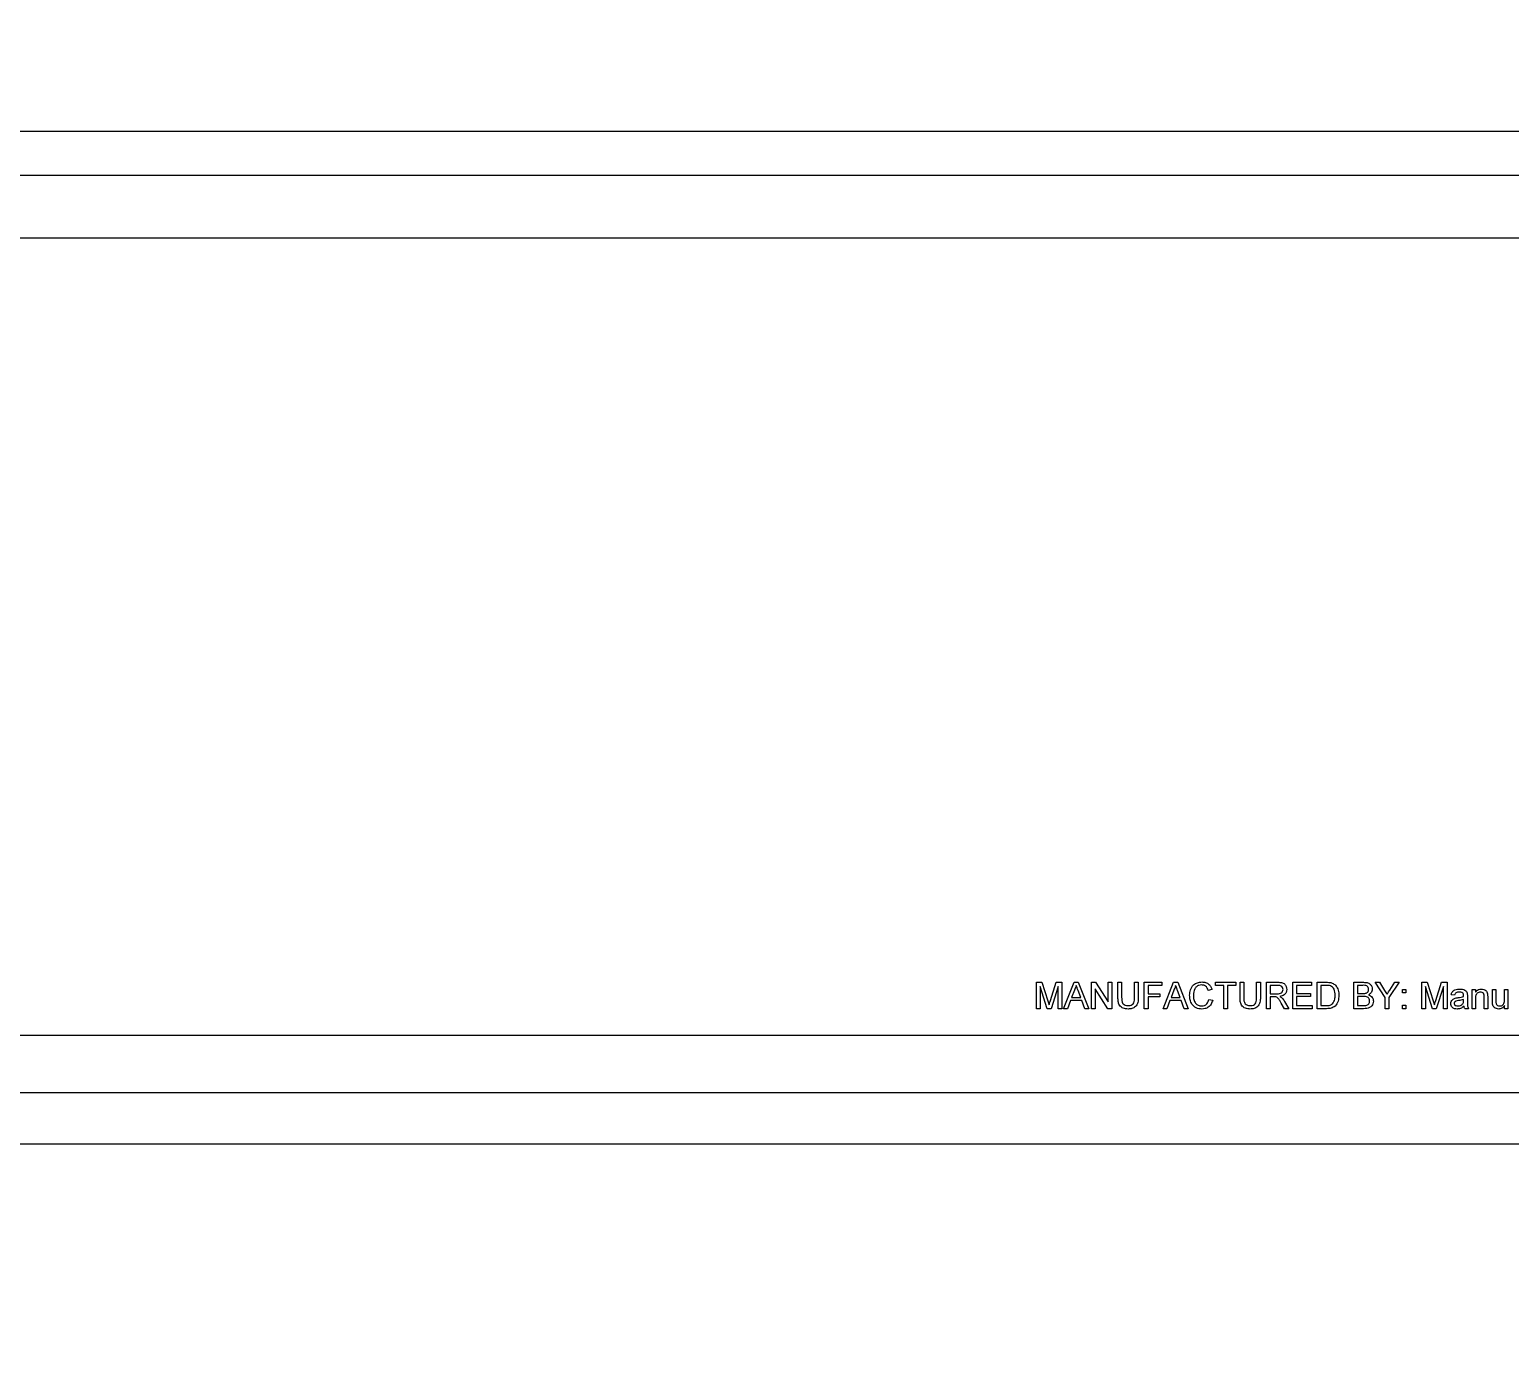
# Model space of a CAD drawing. Header units: inches. Extents: x 0.2 to 38.3, y 0.1 to 29.6.
# Drawn here: x 31.232 to 34.036, y 7.389 to 9.921 of the extents above; entities that cross this region are included whole.
import ezdxf

# ---------------------------------------------------------------- set-up
doc = ezdxf.new("R2010")
doc.units = ezdxf.units.IN
doc.header["$LTSCALE"] = 3.5
doc.header["$MEASUREMENT"] = 0
doc.styles.add('SLDTEXTSTYLE0', font='TXT', dxfattribs={"width": 0.75})
doc.dimstyles.new('SLDDIMSTYLE0', dxfattribs={"dimtxt": 0.401042, "dimasz": 0.385, "dimexe": 0, "dimexo": 0.0625, "dimgap": 0.10026, "dimtad": 0, "dimtih": 1, "dimtoh": 1, "dimrnd": 1e-09, "dimzin": 12, "dimdsep": 46, "dimtxsty": 'SLDTEXTSTYLE0', "dimsah": 1, "dimcen": 0.09, "dimadec": 0, "dimazin": 3, "dimtfac": 1, "dimtofl": 0, "dimtmove": 0, "dimatfit": 3, "dimfxl": 1, "dimfrac": 2, "dimtolj": 1, "dimtzin": 12, "dimarcsym": 0})
doc.dimstyles.new('SLDDIMSTYLE3', dxfattribs={"dimtxt": 0.401042, "dimasz": 0.385, "dimexe": 0, "dimexo": 0.0625, "dimgap": 0.10026, "dimtad": 0, "dimtih": 1, "dimtoh": 1, "dimrnd": 1e-09, "dimdsep": 46, "dimtxsty": 'SLDTEXTSTYLE0', "dimsah": 1, "dimcen": 0, "dimadec": 0, "dimazin": 2, "dimtfac": 1, "dimtofl": 0, "dimtmove": 0, "dimatfit": 3, "dimfxl": 1, "dimfrac": 2, "dimtolj": 1, "dimtzin": 12, "dimarcsym": 0})

# ---------------------------------------------------------------- blocks, each defined once
blk = doc.blocks.new('_D_6')
at = {"color": 7, "linetype": 'Continuous', "lineweight": 0}
for p, q in [((35.2954, 8.6546), (33.9297, 6.2892)), ((31.4177, 6.3404), (31.2957, 6.3404)), ((31.2957, 6.3404), (31.2957, 5.7032)), ((33.1608, 6.3404), (33.2828, 6.3404)), ((33.2828, 6.3404), (33.2828, 5.7032)), ((33.9297, 6.2892), (33.4047, 6.2892)), ((31.2957, 5.7032), (31.4177, 5.7032)), ((33.2828, 5.7032), (33.1608, 5.7032))]:
    blk.add_line(p, q, dxfattribs=at)
blk.add_solid([(35.2954, 8.6546), (35.0575, 8.3475), (35.1484, 8.295)], dxfattribs=at)
at = {"color": 7, "linetype": 'Continuous', "lineweight": 0, "char_height": 0.40104, "attachment_point": 1, "style": 'SLDTEXTSTYLE0'}
for s, insert in [('%%c', (31.2517, 6.9387)), ('0.28in', (31.8571, 6.9387)), ('7.1mm', (31.4177, 6.2202))]:
    blk.add_mtext(s, dxfattribs=dict(at, insert=insert))
blk = doc.blocks.new('_D_7')
at = {"color": 7, "linetype": 'Continuous', "lineweight": 0}
for p, q in [((27.0918, 8.5333), (27.0918, 12.3711)), ((35.3657, 8.9513), (35.3657, 12.3711)), ((27.0918, 12.1261), (29.7669, 12.1261)), ((30.24, 12.1261), (30.118, 12.1261)), ((30.118, 12.1261), (30.118, 11.4889)), ((32.5757, 12.1261), (32.6977, 12.1261)), ((32.6977, 12.1261), (32.6977, 11.4889)), ((35.3657, 12.1261), (33.0488, 12.1261)), ((30.118, 11.4889), (30.24, 11.4889)), ((32.6977, 11.4889), (32.5757, 11.4889))]:
    blk.add_line(p, q, dxfattribs=at)
for points in [[(27.0918, 12.1261), (27.4768, 12.0736), (27.4768, 12.1786)], [(35.3657, 12.1261), (34.9807, 12.1786), (34.9807, 12.0736)]]:
    blk.add_solid(points, dxfattribs=at)
at = {"color": 7, "linetype": 'Continuous', "lineweight": 0, "char_height": 0.40104, "attachment_point": 1, "style": 'SLDTEXTSTYLE0'}
for s, insert in [('8.27in', (30.673, 12.7244)), ('210.2mm', (30.24, 12.0059))]:
    blk.add_mtext(s, dxfattribs=dict(at, insert=insert))

msp = doc.modelspace()

# ---------------------------------------------------------------- linework, layer by layer
at = {"color": 7, "linetype": 'Continuous', "lineweight": 15}
for p, q in [((35.0959, 9.7283), (28.2675, 9.7283)), ((35.1867, 9.6447), (28.1767, 9.6447)), ((35.488, 9.5263), (27.8754, 9.5263)), ((33.1396, 8.1163), (33.1502, 8.1163)), ((33.1396, 8.0663), (33.1396, 8.1163)), ((33.1467, 8.1086), (33.1467, 8.0663)), ((33.1599, 8.0663), (33.1467, 8.1086)), ((33.1502, 8.1163), (33.1614, 8.0812)), ((33.1661, 8.0818), (33.1772, 8.1163)), ((33.1806, 8.1086), (33.1673, 8.0663)), ((33.1772, 8.1163), (33.1877, 8.1163)), ((33.1806, 8.0663), (33.1806, 8.1086)), ((33.1877, 8.1163), (33.1877, 8.0663)), ((33.1911, 8.0663), (33.2109, 8.1163)), ((33.2109, 8.1163), (33.2189, 8.1163)), ((33.2189, 8.1163), (33.2388, 8.0663)), ((33.2441, 8.1163), (33.2515, 8.1163)), ((33.2441, 8.0663), (33.2441, 8.1163)), ((33.2515, 8.1163), (33.2755, 8.079)), ((33.2755, 8.1163), (33.2826, 8.1163)), ((33.2755, 8.079), (33.2755, 8.1163)), ((33.2826, 8.1163), (33.2826, 8.0663)), ((33.2941, 8.1163), (33.3011, 8.1163)), ((33.2941, 8.0875), (33.2941, 8.1163)), ((33.3011, 8.1163), (33.3011, 8.0879)), ((33.3255, 8.1163), (33.3326, 8.1163)), ((33.3255, 8.0879), (33.3255, 8.1163)), ((33.3326, 8.1163), (33.3326, 8.0875)), ((33.3441, 8.1163), (33.3774, 8.1163)), ((33.3441, 8.0663), (33.3441, 8.1163)), ((33.3511, 8.1105), (33.3511, 8.0945)), ((33.3774, 8.1105), (33.3511, 8.1105)), ((33.3774, 8.1163), (33.3774, 8.1105)), ((33.3796, 8.0663), (33.3994, 8.1163)), ((33.3994, 8.1163), (33.4074, 8.1163)), ((33.4074, 8.1163), (33.4272, 8.0663)), ((33.4787, 8.1163), (33.5178, 8.1163)), ((33.4787, 8.1105), (33.4787, 8.1163)), ((33.4947, 8.1105), (33.4787, 8.1105)), ((33.4947, 8.0663), (33.4947, 8.1105)), ((33.5018, 8.1105), (33.5018, 8.0663)), ((33.5178, 8.1105), (33.5018, 8.1105)), ((33.5178, 8.1163), (33.5178, 8.1105)), ((33.5255, 8.1163), (33.5326, 8.1163)), ((33.5255, 8.0875), (33.5255, 8.1163)), ((33.5326, 8.1163), (33.5326, 8.0879)), ((33.5569, 8.1163), (33.564, 8.1163)), ((33.5569, 8.0879), (33.5569, 8.1163)), ((33.564, 8.1163), (33.564, 8.0875)), ((33.5755, 8.1163), (33.5972, 8.1163)), ((33.5755, 8.0663), (33.5755, 8.1163)), ((33.5975, 8.1105), (33.5826, 8.1105)), ((33.5826, 8.1105), (33.5826, 8.0945)), ((33.6255, 8.1163), (33.6608, 8.1163)), ((33.6255, 8.0663), (33.6255, 8.1163)), ((33.6326, 8.1105), (33.6326, 8.0951)), ((33.6608, 8.1105), (33.6326, 8.1105)), ((33.6608, 8.1163), (33.6608, 8.1105)), ((33.6717, 8.1163), (33.6888, 8.1163)), ((33.6717, 8.0663), (33.6717, 8.1163)), ((33.6787, 8.1105), (33.6787, 8.0721)), ((33.6888, 8.1105), (33.6787, 8.1105)), ((33.7409, 8.1163), (33.7596, 8.1163)), ((33.7409, 8.0663), (33.7409, 8.1163)), ((33.7575, 8.1105), (33.7479, 8.1105)), ((33.7479, 8.1105), (33.7479, 8.0951)), ((33.7813, 8.1163), (33.7897, 8.1163)), ((33.8006, 8.0875), (33.7813, 8.1163)), ((33.7897, 8.1163), (33.7994, 8.101)), ((33.8269, 8.1163), (33.8076, 8.0875)), ((33.8092, 8.1016), (33.8185, 8.1163)), ((33.8185, 8.1163), (33.8269, 8.1163)), ((33.8697, 8.1163), (33.8803, 8.1163)), ((33.8697, 8.0663), (33.8697, 8.1163)), ((33.8768, 8.1086), (33.8768, 8.0663)), ((33.89, 8.0663), (33.8768, 8.1086)), ((33.8803, 8.1163), (33.8915, 8.0812)), ((33.8962, 8.0818), (33.9073, 8.1163)), ((33.9108, 8.1086), (33.8974, 8.0663)), ((33.9073, 8.1163), (33.9178, 8.1163)), ((33.9108, 8.0663), (33.9108, 8.1086)), ((33.9178, 8.1163), (33.9178, 8.0663)), ((33.2043, 8.0817), (33.1986, 8.0663)), ((33.2256, 8.0817), (33.2043, 8.0817)), ((33.2115, 8.1013), (33.2064, 8.0875)), ((33.2064, 8.0875), (33.2235, 8.0875)), ((33.2235, 8.0875), (33.2186, 8.1006)), ((33.2313, 8.0663), (33.2256, 8.0817)), ((33.2511, 8.1036), (33.2511, 8.0663)), ((33.2751, 8.0663), (33.2511, 8.1036)), ((33.3511, 8.0945), (33.3736, 8.0945)), ((33.3511, 8.0887), (33.3511, 8.0663)), ((33.3736, 8.0887), (33.3511, 8.0887)), ((33.3736, 8.0945), (33.3736, 8.0887)), ((33.3927, 8.0817), (33.387, 8.0663)), ((33.414, 8.0817), (33.3927, 8.0817)), ((33.4, 8.1013), (33.3949, 8.0875)), ((33.3949, 8.0875), (33.4119, 8.0875)), ((33.4119, 8.0875), (33.4071, 8.1006)), ((33.4197, 8.0663), (33.414, 8.0817)), ((33.4723, 8.1024), (33.4652, 8.1009)), ((33.4665, 8.0839), (33.4736, 8.0823)), ((33.5826, 8.0945), (33.5959, 8.0945)), ((33.5826, 8.0887), (33.5826, 8.0663)), ((33.5898, 8.0887), (33.5826, 8.0887)), ((33.61, 8.0663), (33.6037, 8.0769)), ((33.6099, 8.0801), (33.6181, 8.0663)), ((33.6326, 8.0951), (33.6588, 8.0951)), ((33.6326, 8.0894), (33.6326, 8.0721)), ((33.6588, 8.0894), (33.6326, 8.0894)), ((33.6588, 8.0951), (33.6588, 8.0894)), ((33.7479, 8.0951), (33.7582, 8.0951)), ((33.759, 8.0894), (33.7479, 8.0894)), ((33.7479, 8.0894), (33.7479, 8.0721)), ((33.8006, 8.0663), (33.8006, 8.0875)), ((33.8076, 8.0875), (33.8076, 8.0663)), ((33.8332, 8.1028), (33.8396, 8.1028)), ((33.8332, 8.0964), (33.8332, 8.1028)), ((33.8396, 8.0964), (33.8332, 8.0964)), ((33.8396, 8.1028), (33.8396, 8.0964)), ((33.9319, 8.0919), (33.9255, 8.0926)), ((33.9492, 8.0817), (33.9492, 8.0836)), ((33.9563, 8.09), (33.9563, 8.0822)), ((33.9652, 8.1028), (33.9717, 8.1028)), ((33.9652, 8.0663), (33.9652, 8.1028)), ((33.9717, 8.1028), (33.9717, 8.0977)), ((33.9717, 8.0859), (33.9717, 8.0663)), ((33.9883, 8.0663), (33.9883, 8.0881)), ((33.9947, 8.0887), (33.9947, 8.0663)), ((34.0037, 8.1028), (34.0101, 8.1028)), ((34.0037, 8.0803), (34.0037, 8.1028)), ((34.0101, 8.1028), (34.0101, 8.083)), ((34.0268, 8.1028), (34.0332, 8.1028)), ((34.0268, 8.0836), (34.0268, 8.1028)), ((34.0332, 8.1028), (34.0332, 8.0663)), ((33.1467, 8.0663), (33.1396, 8.0663)), ((33.1673, 8.0663), (33.1599, 8.0663)), ((33.1877, 8.0663), (33.1806, 8.0663)), ((33.1986, 8.0663), (33.1911, 8.0663)), ((33.2388, 8.0663), (33.2313, 8.0663)), ((33.2511, 8.0663), (33.2441, 8.0663)), ((33.2826, 8.0663), (33.2751, 8.0663)), ((33.3511, 8.0663), (33.3441, 8.0663)), ((33.387, 8.0663), (33.3796, 8.0663)), ((33.4272, 8.0663), (33.4197, 8.0663)), ((33.5018, 8.0663), (33.4947, 8.0663)), ((33.5826, 8.0663), (33.5755, 8.0663)), ((33.6181, 8.0663), (33.61, 8.0663)), ((33.662, 8.0663), (33.6255, 8.0663)), ((33.6326, 8.0721), (33.662, 8.0721)), ((33.662, 8.0721), (33.662, 8.0663)), ((33.6896, 8.0663), (33.6717, 8.0663)), ((33.6787, 8.0721), (33.689, 8.0721)), ((33.7597, 8.0663), (33.7409, 8.0663)), ((33.7479, 8.0721), (33.7598, 8.0721)), ((33.8076, 8.0663), (33.8006, 8.0663)), ((33.8332, 8.0727), (33.8396, 8.0727)), ((33.8332, 8.0663), (33.8332, 8.0727)), ((33.8396, 8.0663), (33.8332, 8.0663)), ((33.8396, 8.0727), (33.8396, 8.0663)), ((33.8768, 8.0663), (33.8697, 8.0663)), ((33.8974, 8.0663), (33.89, 8.0663)), ((33.9178, 8.0663), (33.9108, 8.0663)), ((33.9582, 8.0663), (33.9518, 8.0663)), ((33.9717, 8.0663), (33.9652, 8.0663)), ((33.9947, 8.0663), (33.9883, 8.0663)), ((34.0268, 8.0663), (34.0268, 8.0723)), ((34.0332, 8.0663), (34.0268, 8.0663)), ((27.8622, 8.0163), (35.5012, 8.0163)), ((28.2732, 7.9074), (35.0902, 7.9074)), ((28.2732, 7.8103), (35.0902, 7.8103))]:
    msp.add_line(p, q, dxfattribs=at)
for points, knots in [([(33.2149, 8.1105), (33.2144, 8.1087), (33.2136, 8.1056), (33.2121, 8.1026), (33.2115, 8.1013)], [0, 0, 0, 0, 0.559913, 1, 1, 1, 1]), ([(33.2186, 8.1006), (33.2179, 8.1024), (33.2167, 8.1058), (33.2155, 8.1091), (33.2149, 8.1105)], [0, 0, 0, 0, 0.56, 1, 1, 1, 1]), ([(33.4034, 8.1105), (33.4029, 8.1087), (33.4021, 8.1056), (33.4006, 8.1026), (33.4, 8.1013)], [0, 0, 0, 0, 0.559913, 1, 1, 1, 1]), ([(33.4071, 8.1006), (33.4064, 8.1024), (33.4051, 8.1058), (33.4039, 8.1091), (33.4034, 8.1105)], [0, 0, 0, 0, 0.56, 1, 1, 1, 1]), ([(33.43, 8.0917), (33.4303, 8.0953), (33.4308, 8.1025), (33.4364, 8.1113), (33.4445, 8.1162), (33.4502, 8.1167), (33.453, 8.1169)], [0, 0, 0, 0, 0.280492, 0.55957, 0.779614, 1, 1, 1, 1]), ([(33.4527, 8.1112), (33.4509, 8.111), (33.4474, 8.1108), (33.4427, 8.1081), (33.4378, 8.102), (33.4374, 8.0959), (33.437, 8.0917)], [0, 0, 0, 0, 0.1872249, 0.3739085, 0.5607374, 1, 1, 1, 1]), ([(33.4652, 8.1009), (33.4647, 8.1025), (33.4636, 8.1056), (33.4605, 8.1091), (33.4566, 8.1109), (33.454, 8.1111), (33.4527, 8.1112)], [0, 0, 0, 0, 0.2805538, 0.5597377, 0.7796598, 1, 1, 1, 1]), ([(33.453, 8.1169), (33.4555, 8.1168), (33.4604, 8.1164), (33.4664, 8.1128), (33.4704, 8.1079), (33.4717, 8.1042), (33.4723, 8.1024)], [0, 0, 0, 0, 0.280082, 0.559448, 0.779549, 1, 1, 1, 1]), ([(33.5972, 8.1163), (33.5995, 8.1163), (33.6041, 8.1162), (33.6102, 8.1135), (33.6134, 8.1082), (33.6138, 8.1046), (33.614, 8.1028)], [0, 0, 0, 0, 0.281672, 0.559203, 0.779411, 1, 1, 1, 1]), ([(33.6069, 8.1027), (33.6068, 8.104), (33.6065, 8.1066), (33.603, 8.1102), (33.5996, 8.1104), (33.5975, 8.1105)], [0, 0, 0, 0, 0.280404, 0.559974, 1, 1, 1, 1]), ([(33.6888, 8.1163), (33.6904, 8.1163), (33.6934, 8.1163), (33.6963, 8.1158), (33.6976, 8.1156)], [0, 0, 0, 0, 0.560171, 1, 1, 1, 1]), ([(33.6971, 8.1095), (33.6956, 8.1099), (33.6929, 8.1105), (33.6901, 8.1105), (33.6888, 8.1105)], [0, 0, 0, 0, 0.559261, 1, 1, 1, 1]), ([(33.7056, 8.0917), (33.7054, 8.0956), (33.7051, 8.1012), (33.7011, 8.1071), (33.6984, 8.1087), (33.6971, 8.1095)], [0, 0, 0, 0, 0.559149, 0.780041, 1, 1, 1, 1]), ([(33.6976, 8.1156), (33.6991, 8.1152), (33.7017, 8.1144), (33.7039, 8.1127), (33.7049, 8.112)], [0, 0, 0, 0, 0.559853, 1, 1, 1, 1]), ([(33.7049, 8.112), (33.7066, 8.1101), (33.7095, 8.107), (33.7115, 8.1014), (33.7125, 8.0965), (33.7126, 8.0932), (33.7127, 8.0916)], [0, 0, 0, 0, 0.338852, 0.55912, 0.779526, 1, 1, 1, 1]), ([(33.7691, 8.1027), (33.7689, 8.1041), (33.7687, 8.1061), (33.7672, 8.1084), (33.7638, 8.1108), (33.7603, 8.1106), (33.7575, 8.1105)], [0, 0, 0, 0, 0.249512, 0.375018, 0.500243, 1, 1, 1, 1]), ([(33.7596, 8.1163), (33.7618, 8.1162), (33.7662, 8.1161), (33.772, 8.1133), (33.7755, 8.1085), (33.7759, 8.1051), (33.7761, 8.1033)], [0, 0, 0, 0, 0.281116, 0.560027, 0.780113, 1, 1, 1, 1]), ([(33.1614, 8.0812), (33.1618, 8.0798), (33.1626, 8.0774), (33.1633, 8.075), (33.1636, 8.0739)], [0, 0, 0, 0, 0.560001, 1, 1, 1, 1]), ([(33.1636, 8.0739), (33.1641, 8.0754), (33.1649, 8.078), (33.1657, 8.0807), (33.1661, 8.0818)], [0, 0, 0, 0, 0.559998, 1, 1, 1, 1]), ([(33.3134, 8.0657), (33.3103, 8.0658), (33.3039, 8.0662), (33.2965, 8.0721), (33.2943, 8.0801), (33.2942, 8.0851), (33.2941, 8.0875)], [0, 0, 0, 0, 0.28073, 0.557904, 0.778403, 1, 1, 1, 1]), ([(33.3011, 8.0879), (33.3012, 8.0857), (33.3012, 8.0815), (33.3031, 8.0756), (33.3079, 8.0724), (33.3112, 8.0722), (33.3129, 8.0721)], [0, 0, 0, 0, 0.281788, 0.560125, 0.779388, 1, 1, 1, 1]), ([(33.3129, 8.0721), (33.3144, 8.0721), (33.3173, 8.0723), (33.3216, 8.0738), (33.3255, 8.0793), (33.3255, 8.0843), (33.3255, 8.0879)], [0, 0, 0, 0, 0.187562, 0.374237, 0.559718, 1, 1, 1, 1]), ([(33.3326, 8.0875), (33.3325, 8.0844), (33.3324, 8.0782), (33.3282, 8.07), (33.3208, 8.0661), (33.3159, 8.0658), (33.3134, 8.0657)], [0, 0, 0, 0, 0.281627, 0.559159, 0.778981, 1, 1, 1, 1]), ([(33.4532, 8.0657), (33.4494, 8.0659), (33.442, 8.0665), (33.4341, 8.0741), (33.4306, 8.083), (33.4302, 8.0888), (33.43, 8.0917)], [0, 0, 0, 0, 0.279955, 0.558087, 0.778911, 1, 1, 1, 1]), ([(33.437, 8.0917), (33.4372, 8.089), (33.4375, 8.0837), (33.4404, 8.0765), (33.4462, 8.0722), (33.4504, 8.0717), (33.4525, 8.0714)], [0, 0, 0, 0, 0.281246, 0.560718, 0.780142, 1, 1, 1, 1]), ([(33.4525, 8.0714), (33.4544, 8.0716), (33.4583, 8.072), (33.4641, 8.0762), (33.4656, 8.081), (33.4665, 8.0839)], [0, 0, 0, 0, 0.280712, 0.560907, 1, 1, 1, 1]), ([(33.4736, 8.0823), (33.4728, 8.0797), (33.4711, 8.0746), (33.4658, 8.069), (33.4595, 8.0661), (33.4553, 8.0658), (33.4532, 8.0657)], [0, 0, 0, 0, 0.280257, 0.559548, 0.779589, 1, 1, 1, 1]), ([(33.5449, 8.0657), (33.5417, 8.0658), (33.5353, 8.0662), (33.5279, 8.0721), (33.5257, 8.0801), (33.5256, 8.0851), (33.5255, 8.0875)], [0, 0, 0, 0, 0.28073, 0.557903, 0.778403, 1, 1, 1, 1]), ([(33.5326, 8.0879), (33.5326, 8.0857), (33.5326, 8.0815), (33.5345, 8.0756), (33.5393, 8.0724), (33.5426, 8.0722), (33.5443, 8.0721)], [0, 0, 0, 0, 0.281787, 0.56012, 0.779383, 1, 1, 1, 1]), ([(33.5443, 8.0721), (33.5458, 8.0721), (33.5487, 8.0723), (33.553, 8.0738), (33.5569, 8.0793), (33.5569, 8.0843), (33.5569, 8.0879)], [0, 0, 0, 0, 0.187556, 0.374237, 0.559718, 1, 1, 1, 1]), ([(33.564, 8.0875), (33.5639, 8.0844), (33.5638, 8.0782), (33.5596, 8.07), (33.5522, 8.0661), (33.5473, 8.0658), (33.5449, 8.0657)], [0, 0, 0, 0, 0.281627, 0.559159, 0.778985, 1, 1, 1, 1]), ([(33.5933, 8.0885), (33.5926, 8.0886), (33.5915, 8.0887), (33.5903, 8.0887), (33.5898, 8.0887)], [0, 0, 0, 0, 0.559848, 1, 1, 1, 1]), ([(33.6037, 8.0769), (33.6028, 8.0784), (33.6012, 8.081), (33.5989, 8.0844), (33.5966, 8.0872), (33.5944, 8.0881), (33.5933, 8.0885)], [0, 0, 0, 0, 0.340604, 0.560972, 0.780775, 1, 1, 1, 1]), ([(33.5959, 8.0945), (33.5974, 8.0945), (33.6003, 8.0946), (33.6043, 8.096), (33.6065, 8.0992), (33.6068, 8.1015), (33.6069, 8.1027)], [0, 0, 0, 0, 0.281566, 0.560237, 0.779874, 1, 1, 1, 1]), ([(33.614, 8.1028), (33.6138, 8.1009), (33.6133, 8.097), (33.6087, 8.0912), (33.6037, 8.0901), (33.6007, 8.0894)], [0, 0, 0, 0, 0.280517, 0.560499, 1, 1, 1, 1]), ([(33.6007, 8.0894), (33.6015, 8.089), (33.6029, 8.0883), (33.6041, 8.0873), (33.6046, 8.0869)], [0, 0, 0, 0, 0.560122, 1, 1, 1, 1]), ([(33.6046, 8.0869), (33.6057, 8.0857), (33.6077, 8.0837), (33.6092, 8.0812), (33.6099, 8.0801)], [0, 0, 0, 0, 0.559799, 1, 1, 1, 1]), ([(33.7127, 8.0916), (33.7124, 8.0879), (33.7119, 8.0806), (33.7068, 8.0712), (33.6982, 8.0667), (33.6925, 8.0664), (33.6896, 8.0663)], [0, 0, 0, 0, 0.280841, 0.559953, 0.779071, 1, 1, 1, 1]), ([(33.7008, 8.0756), (33.7025, 8.0784), (33.7055, 8.0833), (33.7056, 8.0891), (33.7056, 8.0917)], [0, 0, 0, 0, 0.557451, 1, 1, 1, 1]), ([(33.7582, 8.0951), (33.7594, 8.0951), (33.7614, 8.0951), (33.7634, 8.0956), (33.7643, 8.0957)], [0, 0, 0, 0, 0.560402, 1, 1, 1, 1]), ([(33.771, 8.0807), (33.7709, 8.0822), (33.7706, 8.0843), (33.769, 8.0867), (33.7656, 8.0893), (33.7619, 8.0894), (33.759, 8.0894)], [0, 0, 0, 0, 0.2498025, 0.3755464, 0.5011585, 1, 1, 1, 1]), ([(33.7781, 8.0806), (33.7779, 8.079), (33.7776, 8.0757), (33.7752, 8.0712), (33.7693, 8.0667), (33.7637, 8.0665), (33.7597, 8.0663)], [0, 0, 0, 0, 0.187142, 0.37432, 0.560787, 1, 1, 1, 1]), ([(33.764, 8.0723), (33.7651, 8.0726), (33.7673, 8.0731), (33.7697, 8.0754), (33.7709, 8.0781), (33.771, 8.0798), (33.771, 8.0807)], [0, 0, 0, 0, 0.2802925, 0.5590142, 0.7794037, 1, 1, 1, 1]), ([(33.7643, 8.0957), (33.7651, 8.0961), (33.7666, 8.0967), (33.7687, 8.0991), (33.769, 8.1014), (33.7691, 8.1027)], [0, 0, 0, 0, 0.2808758, 0.5610644, 1, 1, 1, 1]), ([(33.7761, 8.1033), (33.776, 8.102), (33.7757, 8.0995), (33.7733, 8.0953), (33.7704, 8.0936), (33.7686, 8.0926)], [0, 0, 0, 0, 0.280334, 0.560799, 1, 1, 1, 1]), ([(33.7686, 8.0926), (33.7701, 8.0921), (33.773, 8.091), (33.7761, 8.0879), (33.7778, 8.0843), (33.778, 8.0818), (33.7781, 8.0806)], [0, 0, 0, 0, 0.280208, 0.559665, 0.779707, 1, 1, 1, 1]), ([(33.7994, 8.101), (33.8003, 8.0996), (33.8018, 8.0971), (33.8034, 8.0947), (33.8041, 8.0936)], [0, 0, 0, 0, 0.559997, 1, 1, 1, 1]), ([(33.8041, 8.0936), (33.8051, 8.0951), (33.8068, 8.0977), (33.8085, 8.1004), (33.8092, 8.1016)], [0, 0, 0, 0, 0.56, 1, 1, 1, 1]), ([(33.8915, 8.0812), (33.8919, 8.0798), (33.8927, 8.0774), (33.8934, 8.075), (33.8938, 8.0739)], [0, 0, 0, 0, 0.559998, 1, 1, 1, 1]), ([(33.8938, 8.0739), (33.8942, 8.0754), (33.895, 8.078), (33.8959, 8.0807), (33.8962, 8.0818)], [0, 0, 0, 0, 0.5600003, 1, 1, 1, 1]), ([(33.9249, 8.076), (33.925, 8.0773), (33.9253, 8.08), (33.9281, 8.0842), (33.9314, 8.0855), (33.9334, 8.0864)], [0, 0, 0, 0, 0.280457, 0.560985, 1, 1, 1, 1]), ([(33.9368, 8.0657), (33.9351, 8.0658), (33.9318, 8.0659), (33.9277, 8.0684), (33.9252, 8.072), (33.925, 8.0747), (33.9249, 8.076)], [0, 0, 0, 0, 0.2808207, 0.5596909, 0.7796955, 1, 1, 1, 1]), ([(33.9255, 8.0926), (33.9261, 8.0946), (33.9273, 8.0985), (33.9336, 8.103), (33.9388, 8.1033), (33.9421, 8.1035)], [0, 0, 0, 0, 0.280429, 0.559306, 1, 1, 1, 1]), ([(33.9396, 8.0816), (33.9377, 8.0814), (33.9355, 8.0812), (33.933, 8.0799), (33.9321, 8.0789), (33.9314, 8.0777), (33.9313, 8.0768), (33.9313, 8.0763)], [0, 0, 0, 0, 0.500273, 0.625328, 0.750268, 0.875148, 1, 1, 1, 1]), ([(33.9313, 8.0763), (33.9313, 8.0757), (33.9315, 8.0745), (33.9326, 8.0731), (33.9348, 8.0716), (33.9369, 8.0715), (33.9383, 8.0714)], [0, 0, 0, 0, 0.186565, 0.373465, 0.560615, 1, 1, 1, 1]), ([(33.9409, 8.0977), (33.9398, 8.0977), (33.9376, 8.0976), (33.9346, 8.0966), (33.9328, 8.0944), (33.9322, 8.0928), (33.9319, 8.0919)], [0, 0, 0, 0, 0.280857, 0.559757, 0.779503, 1, 1, 1, 1]), ([(33.9334, 8.0864), (33.9343, 8.0866), (33.9361, 8.087), (33.9378, 8.0872), (33.9386, 8.0873)], [0, 0, 0, 0, 0.559917, 1, 1, 1, 1]), ([(33.9383, 8.0714), (33.9405, 8.0717), (33.9446, 8.0722), (33.9471, 8.0753), (33.9482, 8.0767)], [0, 0, 0, 0, 0.559763, 1, 1, 1, 1]), ([(33.9386, 8.0873), (33.9406, 8.0875), (33.9442, 8.088), (33.9477, 8.0889), (33.9492, 8.0894)], [0, 0, 0, 0, 0.560191, 1, 1, 1, 1]), ([(33.9492, 8.0836), (33.9474, 8.0831), (33.9443, 8.0822), (33.941, 8.0818), (33.9396, 8.0816)], [0, 0, 0, 0, 0.559764, 1, 1, 1, 1]), ([(33.9476, 8.0958), (33.9464, 8.0964), (33.9443, 8.0976), (33.942, 8.0977), (33.9409, 8.0977)], [0, 0, 0, 0, 0.557881, 1, 1, 1, 1]), ([(33.9421, 8.1035), (33.9454, 8.1033), (33.9501, 8.1031), (33.9548, 8.0992), (33.9556, 8.0967), (33.956, 8.0955)], [0, 0, 0, 0, 0.5592574, 0.7791968, 1, 1, 1, 1]), ([(33.9492, 8.0909), (33.9492, 8.0919), (33.9492, 8.0937), (33.9481, 8.0951), (33.9476, 8.0958)], [0, 0, 0, 0, 0.561908, 1, 1, 1, 1]), ([(33.9482, 8.0767), (33.9486, 8.0776), (33.9492, 8.0792), (33.9492, 8.081), (33.9492, 8.0817)], [0, 0, 0, 0, 0.558997, 1, 1, 1, 1]), ([(33.9492, 8.0894), (33.9492, 8.0897), (33.9492, 8.0902), (33.9492, 8.0906), (33.9492, 8.0909)], [0, 0, 0, 0, 0.560026, 1, 1, 1, 1]), ([(33.956, 8.0955), (33.9561, 8.0944), (33.9563, 8.0926), (33.9563, 8.0908), (33.9563, 8.09)], [0, 0, 0, 0, 0.559819, 1, 1, 1, 1]), ([(33.9563, 8.0822), (33.9563, 8.0803), (33.9563, 8.0773), (33.9564, 8.0731), (33.9568, 8.0696), (33.9577, 8.0674), (33.9582, 8.0663)], [0, 0, 0, 0, 0.3402061, 0.560339, 0.7801748, 1, 1, 1, 1]), ([(33.9717, 8.0977), (33.9724, 8.0987), (33.9739, 8.1006), (33.9777, 8.103), (33.9809, 8.1033), (33.9828, 8.1035)], [0, 0, 0, 0, 0.280554, 0.56081, 1, 1, 1, 1]), ([(33.981, 8.0977), (33.9799, 8.0976), (33.9778, 8.0974), (33.9749, 8.0959), (33.9718, 8.0922), (33.9717, 8.0885), (33.9717, 8.0859)], [0, 0, 0, 0, 0.187271, 0.374362, 0.560538, 1, 1, 1, 1]), ([(33.9883, 8.0881), (33.9883, 8.0894), (33.9883, 8.092), (33.987, 8.0955), (33.9841, 8.0974), (33.982, 8.0976), (33.981, 8.0977)], [0, 0, 0, 0, 0.281678, 0.559782, 0.77959, 1, 1, 1, 1]), ([(33.9828, 8.1035), (33.9843, 8.1034), (33.9873, 8.1031), (33.9911, 8.1012), (33.9935, 8.0981), (33.9941, 8.0958), (33.9944, 8.0946)], [0, 0, 0, 0, 0.2802203, 0.5599717, 0.7796341, 1, 1, 1, 1]), ([(33.9944, 8.0946), (33.9945, 8.0935), (33.9947, 8.0915), (33.9947, 8.0895), (33.9947, 8.0887)], [0, 0, 0, 0, 0.559791, 1, 1, 1, 1]), ([(34.0041, 8.0746), (34.0039, 8.0756), (34.0037, 8.0775), (34.0037, 8.0795), (34.0037, 8.0803)], [0, 0, 0, 0, 0.5598405, 1, 1, 1, 1]), ([(34.0101, 8.083), (34.0101, 8.0818), (34.0101, 8.0796), (34.0104, 8.0775), (34.0105, 8.0766)], [0, 0, 0, 0, 0.560241, 1, 1, 1, 1]), ([(34.0105, 8.0766), (34.0108, 8.0757), (34.0113, 8.0741), (34.0138, 8.0719), (34.016, 8.0716), (34.0174, 8.0714)], [0, 0, 0, 0, 0.280865, 0.561189, 1, 1, 1, 1]), ([(34.0174, 8.0714), (34.0185, 8.0715), (34.0207, 8.0718), (34.0236, 8.0734), (34.0267, 8.0772), (34.0268, 8.081), (34.0268, 8.0836)], [0, 0, 0, 0, 0.187108, 0.374252, 0.560834, 1, 1, 1, 1]), ([(33.689, 8.0721), (33.6914, 8.0721), (33.6958, 8.0721), (33.6993, 8.0745), (33.7008, 8.0756)], [0, 0, 0, 0, 0.5618576, 1, 1, 1, 1]), ([(33.7598, 8.0721), (33.7606, 8.0721), (33.762, 8.0721), (33.7634, 8.0722), (33.764, 8.0723)], [0, 0, 0, 0, 0.5600925, 1, 1, 1, 1]), ([(33.9499, 8.0708), (33.9477, 8.0692), (33.9438, 8.0662), (33.9389, 8.0658), (33.9368, 8.0657)], [0, 0, 0, 0, 0.559974, 1, 1, 1, 1]), ([(33.9518, 8.0663), (33.9513, 8.0671), (33.9504, 8.0685), (33.95, 8.0701), (33.9499, 8.0708)], [0, 0, 0, 0, 0.559698, 1, 1, 1, 1]), ([(34.0157, 8.0657), (34.0142, 8.0658), (34.0112, 8.0661), (34.0074, 8.068), (34.0049, 8.0711), (34.0044, 8.0734), (34.0041, 8.0746)], [0, 0, 0, 0, 0.280289, 0.560188, 0.779609, 1, 1, 1, 1]), ([(34.0268, 8.0723), (34.0252, 8.0702), (34.0223, 8.0665), (34.0177, 8.0659), (34.0157, 8.0657)], [0, 0, 0, 0, 0.559469, 1, 1, 1, 1])]:
    msp.add_open_spline(points, degree=3, knots=knots, dxfattribs=at)

# ---------------------------------------------------------------- dimensions: what is measured, and where the dimension line sits
at = {"color": 7, "linetype": 'Continuous', "lineweight": 0}
dim = msp.add_linear_dim(base=(35.3657, 12.1261), p1=(27.0918, 8.3583), p2=(35.3657, 8.7763), dimstyle='SLDDIMSTYLE0', dxfattribs=at)
dim.commit()
dim.dimension.update_dxf_attribs({"geometry": '_D_7', "text_midpoint": (31.4079, 12.1261), "dimtype": 160})
dim = msp.add_diameter_dim_2p(p1=(35.4359, 8.898), p2=(35.2954, 8.6546), dimstyle='SLDDIMSTYLE3', dxfattribs=at)
dim.commit()
dim.dimension.update_dxf_attribs({"geometry": '_D_6', "text_midpoint": (32.2893, 6.2892), "dimtype": 163})

doc.saveas('drawing.dxf')
